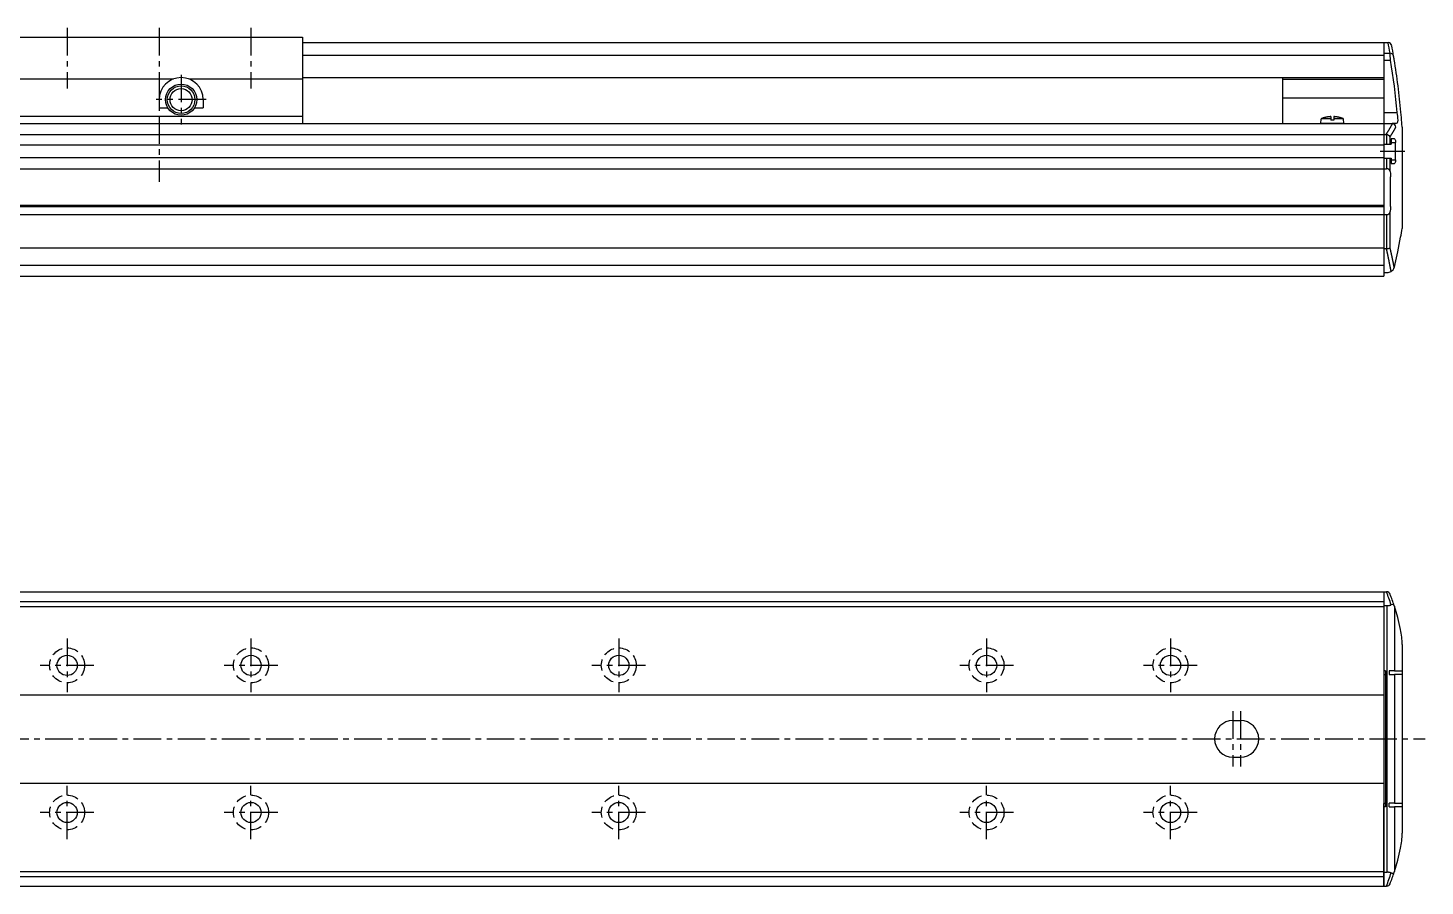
# Model space of a CAD drawing. Extents: x -693 to 50, y 35 to 506.
# Drawn here: x -333.1 to 46.8, y 69.3 to 302.6 of the extents above; entities that cross this region are included whole.
import ezdxf

# ---------------------------------------------------------------- set-up
doc = ezdxf.new("R2010")
doc.units = 0
doc.linetypes.add('CENTER', pattern=[12, 7.5, -1.5, 1.5, -1.5])
doc.linetypes.add('DASHED', pattern=[4.5, 3, -1.5])
doc.layers.get('0').update_dxf_attribs({"linetype": 'CONTINUOUS'})
doc.layers.add('CENTER', color=1, linetype='CENTER')

msp = doc.modelspace()

# ---------------------------------------------------------------- linework, layer by layer
at = {"color": 7, "linetype": 'CONTINUOUS'}
for p, q in [((-336.42, 300.09), (-258.42, 300.09)), ((-258.42, 300.09), (-258.42, 276.59)), ((-258.42, 298.59), (35.58, 298.59)), ((35.58, 298.59), (35.58, 236.09)), ((35.58, 298.59), (35.58, 289.09)), ((35.58, 298.59), (36.76, 298.59)), ((35.58, 298.59), (35.58, 289.09)), ((36.77, 298.59), (36.76, 298.59)), ((-258.42, 295.23), (35.58, 295.23)), ((35.58, 295.7), (37.27, 295.7)), ((35.58, 293.82), (37.43, 293.82)), ((-336.42, 288.72), (-293.5, 288.72)), ((-289.35, 288.72), (-258.42, 288.72)), ((-258.42, 289.09), (35.58, 289.09)), ((8.08, 289.09), (8.08, 276.59)), ((8.08, 288.62), (35.58, 288.62)), ((-297.42, 283.09), (-297.42, 280.84)), ((-285.42, 283.09), (-285.42, 280.84)), ((8.08, 283.63), (35.58, 283.63)), ((-336.42, 278.59), (-258.42, 278.59)), ((-297.42, 280.84), (-295.03, 280.84)), ((-287.82, 280.84), (-285.42, 280.84)), ((18.43, 276.59), (18.54, 277.89)), ((21.18, 277.89), (18.54, 277.89)), ((21.18, 278.48), (21.18, 277.49)), ((21.98, 277.49), (21.18, 277.49)), ((21.98, 278.48), (21.98, 277.49)), ((24.61, 277.89), (21.98, 277.89)), ((24.73, 276.59), (24.61, 277.89)), ((35.58, 279.59), (39.25, 279.59)), ((-504.42, 276.59), (35.58, 276.59)), ((-504.42, 273.59), (35.58, 273.59)), ((24.73, 276.59), (18.43, 276.59)), ((35.58, 276.59), (37.82, 276.59)), ((35.58, 276.59), (35.58, 235.09)), ((35.58, 273.59), (36.16, 273.59)), ((36.16, 273.59), (36.36, 273.57)), ((36.36, 273.57), (36.36, 270.99)), ((38.97, 276.59), (37.82, 276.59)), ((37.82, 276.59), (37.97, 276.58)), ((39.18, 276.68), (38.97, 276.59)), ((40.48, 276.91), (40.48, 276.89)), ((40.58, 275.59), (40.58, 248.09)), ((-504.42, 270.84), (35.58, 270.84)), ((35.58, 270.99), (37.55, 270.99)), ((37.29, 270.99), (37.29, 273.01)), ((38.49, 272.44), (37.55, 272.44)), ((37.55, 272.44), (37.55, 270.99)), ((37.55, 271.44), (38.81, 271.44)), ((38.81, 266.74), (38.81, 271.44)), ((-504.42, 267.34), (35.58, 267.34)), ((35.58, 267.19), (37.55, 267.19)), ((36.36, 267.19), (36.36, 264.32)), ((37.29, 263.52), (37.29, 267.19)), ((37.55, 267.19), (37.55, 265.74)), ((37.55, 266.74), (38.81, 266.74)), ((-504.42, 264.32), (35.58, 264.32)), ((35.58, 264.32), (36.36, 264.32)), ((37.55, 265.74), (38.49, 265.74)), ((37.43, 254.09), (37.43, 262.09)), ((-504.42, 254.39), (35.58, 254.39)), ((-504.42, 254.09), (35.58, 254.09)), ((-504.42, 251.85), (35.58, 251.85)), ((35.58, 251.85), (36.36, 251.85)), ((36.36, 251.85), (36.36, 242.59)), ((37.29, 242.85), (37.29, 252.65)), ((-504.42, 242.85), (35.58, 242.85)), ((35.58, 242.59), (36.31, 242.59)), ((36.36, 242.59), (36.31, 242.59)), ((-504.42, 238.09), (35.58, 238.09)), ((35.58, 236.09), (36.52, 236.09)), ((38.47, 237.62), (38.43, 237.48)), ((-504.42, 235.09), (35.58, 235.09)), ((-504.42, 149.3), (35.58, 149.3)), ((35.58, 149.3), (35.58, 69.3)), ((35.58, 149.3), (35.58, 126.85)), ((35.58, 149.3), (36.31, 149.3)), ((36.31, 149.3), (36.36, 149.3)), ((-504.42, 146.7), (35.58, 146.7)), ((-504.42, 145.3), (35.58, 145.3)), ((35.58, 145.55), (36.52, 145.55)), ((36.52, 73.05), (36.52, 145.55)), ((38.43, 145.51), (38.47, 145.38)), ((38.47, 145.38), (38.47, 127.8)), ((40.58, 134.95), (40.58, 83.65)), ((36.03, 127.8), (35.58, 127.8)), ((35.58, 126.85), (36.03, 126.85)), ((36.03, 127.8), (36.03, 90.8)), ((38.47, 127.8), (37.08, 127.8)), ((37.08, 127.8), (37.08, 126.8)), ((37.08, 126.8), (38.47, 126.8)), ((38.47, 127.8), (40.41, 127.8)), ((38.47, 126.8), (38.47, 91.8)), ((40.41, 126.8), (38.47, 126.8)), ((40.41, 127.8), (40.58, 127.75)), ((40.58, 126.74), (40.41, 126.8)), ((-504.42, 121.3), (35.58, 121.3)), ((-5.42, 114.3), (-3.42, 114.3)), ((-5.42, 104.3), (-3.42, 104.3)), ((-504.42, 97.3), (35.58, 97.3)), ((36.03, 91.76), (35.58, 91.75)), ((35.58, 69.3), (35.58, 91.75)), ((38.47, 91.8), (37.08, 91.8)), ((37.08, 90.8), (37.08, 91.8)), ((38.47, 91.8), (40.41, 91.8)), ((40.41, 91.8), (40.58, 91.86)), ((36.03, 90.8), (35.58, 90.8)), ((37.08, 90.8), (38.47, 90.8)), ((38.47, 90.8), (38.47, 73.22)), ((40.41, 90.8), (38.47, 90.8)), ((40.58, 90.86), (40.41, 90.8)), ((-504.42, 73.3), (35.58, 73.3)), ((35.58, 73.05), (36.52, 73.05)), ((38.47, 73.22), (38.43, 73.09)), ((-504.42, 71.9), (35.58, 71.9)), ((-504.42, 69.3), (35.58, 69.3)), ((35.58, 69.3), (36.31, 69.3)), ((36.36, 69.3), (36.31, 69.3))]:
    msp.add_line(p, q, dxfattribs=at)
for points in [[(37.43, 293.82), (37.39, 294.24), (37.34, 294.87), (37.3, 295.37), (37.27, 295.7)], [(39.18, 276.68), (39.39, 277.07), (39.48, 277.54)], [(38.49, 272.44), (38.5, 272.44), (38.61, 272.37), (38.7, 272.2), (38.76, 271.96), (38.8, 271.66), (38.81, 271.44)], [(38.81, 266.74), (38.81, 266.64), (38.78, 266.32), (38.72, 266.03), (38.63, 265.83), (38.52, 265.74), (38.49, 265.74)], [(37.29, 263.52), (37.37, 263.03), (37.43, 262.09)], [(37.43, 254.09), (37.41, 253.54), (37.29, 252.65)], [(38.47, 237.62), (39.38, 241.71), (40.16, 245.67)], [(38.43, 145.51), (38.38, 145.61), (38.23, 145.74), (37.98, 145.8), (37.58, 145.73)], [(40.16, 139.03), (39.38, 142.3), (38.47, 145.38)], [(38.47, 73.22), (39.38, 76.31), (40.16, 79.58)], [(37.58, 72.88), (37.79, 72.82), (38.1, 72.82), (38.32, 72.92), (38.43, 73.09)]]:
    msp.add_lwpolyline(points, dxfattribs=at)
for points in [[(21.18, 278.48, 0), (21.16, 278.48, 0), (21.13, 278.48, 0), (21.11, 278.47, 0), (21.09, 278.47, 0), (21.07, 278.47, 0), (21.05, 278.47, 0), (21.03, 278.47, 0), (21.01, 278.47, 0), (20.99, 278.46, 0), (20.97, 278.46, 0), (20.94, 278.46, 0), (20.92, 278.46, 0), (20.9, 278.46, 0), (20.88, 278.46, 0), (20.86, 278.45, 0), (20.84, 278.45, 0), (20.82, 278.45, 0), (20.8, 278.45, 0), (20.78, 278.45, 0), (20.75, 278.44, 0), (20.73, 278.44, 0), (20.71, 278.44, 0), (20.69, 278.44, 0), (20.67, 278.44, 0), (20.65, 278.43, 0), (20.63, 278.43, 0), (20.61, 278.43, 0), (20.59, 278.43, 0), (20.56, 278.42, 0), (20.54, 278.42, 0), (20.52, 278.42, 0), (20.5, 278.41, 0), (20.48, 278.41, 0), (20.46, 278.41, 0), (20.44, 278.4, 0), (20.42, 278.4, 0), (20.4, 278.4, 0), (20.38, 278.4, 0), (20.35, 278.39, 0), (20.33, 278.39, 0), (20.31, 278.39, 0), (20.29, 278.38, 0), (20.27, 278.38, 0), (20.25, 278.38, 0), (20.23, 278.37, 0), (20.21, 278.37, 0), (20.19, 278.37, 0), (20.17, 278.36, 0), (20.15, 278.36, 0), (20.12, 278.35, 0), (20.1, 278.35, 0), (20.08, 278.35, 0), (20.06, 278.34, 0), (20.04, 278.34, 0), (20.02, 278.33, 0), (20, 278.33, 0), (19.98, 278.32, 0), (19.96, 278.32, 0), (19.94, 278.32, 0), (19.92, 278.31, 0), (19.9, 278.31, 0), (19.88, 278.3, 0), (19.85, 278.3, 0), (19.83, 278.29, 0), (19.81, 278.29, 0), (19.79, 278.29, 0), (19.77, 278.28, 0), (19.75, 278.27, 0), (19.73, 278.27, 0), (19.71, 278.26, 0), (19.69, 278.26, 0), (19.67, 278.25, 0), (19.65, 278.25, 0), (19.63, 278.25, 0), (19.61, 278.24, 0), (19.59, 278.24, 0), (19.57, 278.23, 0), (19.55, 278.22, 0), (19.52, 278.22, 0), (19.5, 278.21, 0), (19.48, 278.21, 0), (19.46, 278.2, 0), (19.44, 278.2, 0), (19.42, 278.19, 0), (19.4, 278.19, 0), (19.38, 278.18, 0), (19.36, 278.17, 0), (19.34, 278.17, 0), (19.32, 278.16, 0), (19.3, 278.15, 0), (19.28, 278.15, 0), (19.26, 278.14, 0), (19.24, 278.14, 0), (19.22, 278.13, 0), (19.2, 278.12, 0), (19.18, 278.12, 0), (19.16, 278.11, 0), (19.14, 278.11, 0), (19.12, 278.1, 0), (19.1, 278.09, 0), (19.08, 278.09, 0), (19.06, 278.08, 0), (19.04, 278.07, 0), (19.02, 278.06, 0), (19, 278.06, 0), (18.98, 278.05, 0), (18.96, 278.05, 0), (18.94, 278.04, 0), (18.92, 278.03, 0), (18.9, 278.02, 0), (18.88, 278.02, 0), (18.86, 278.01, 0), (18.84, 278, 0), (18.82, 278, 0), (18.8, 277.99, 0), (18.78, 277.98, 0), (18.76, 277.97, 0), (18.74, 277.96, 0), (18.72, 277.96, 0), (18.7, 277.95, 0), (18.68, 277.94, 0), (18.66, 277.93, 0), (18.64, 277.93, 0), (18.62, 277.92, 0), (18.6, 277.91, 0), (18.58, 277.9, 0), (18.56, 277.89, 0), (18.54, 277.89, 0)], [(24.61, 277.89, 0), (24.59, 277.89, 0), (24.57, 277.9, 0), (24.55, 277.91, 0), (24.53, 277.92, 0), (24.51, 277.93, 0), (24.5, 277.93, 0), (24.48, 277.94, 0), (24.46, 277.95, 0), (24.44, 277.96, 0), (24.42, 277.96, 0), (24.4, 277.97, 0), (24.38, 277.98, 0), (24.36, 277.99, 0), (24.34, 278, 0), (24.32, 278, 0), (24.3, 278.01, 0), (24.28, 278.02, 0), (24.26, 278.02, 0), (24.24, 278.03, 0), (24.22, 278.04, 0), (24.2, 278.05, 0), (24.18, 278.05, 0), (24.16, 278.06, 0), (24.14, 278.06, 0), (24.12, 278.07, 0), (24.1, 278.08, 0), (24.08, 278.09, 0), (24.06, 278.09, 0), (24.04, 278.1, 0), (24.02, 278.11, 0), (24, 278.11, 0), (23.98, 278.12, 0), (23.96, 278.12, 0), (23.93, 278.13, 0), (23.91, 278.14, 0), (23.89, 278.14, 0), (23.87, 278.15, 0), (23.85, 278.15, 0), (23.83, 278.16, 0), (23.81, 278.17, 0), (23.79, 278.17, 0), (23.77, 278.18, 0), (23.75, 278.19, 0), (23.73, 278.19, 0), (23.71, 278.2, 0), (23.69, 278.2, 0), (23.67, 278.21, 0), (23.65, 278.21, 0), (23.63, 278.22, 0), (23.61, 278.22, 0), (23.59, 278.23, 0), (23.57, 278.24, 0), (23.55, 278.24, 0), (23.53, 278.25, 0), (23.51, 278.25, 0), (23.49, 278.25, 0), (23.46, 278.26, 0), (23.44, 278.26, 0), (23.42, 278.27, 0), (23.4, 278.27, 0), (23.38, 278.28, 0), (23.36, 278.29, 0), (23.34, 278.29, 0), (23.32, 278.29, 0), (23.3, 278.3, 0), (23.28, 278.3, 0), (23.26, 278.31, 0), (23.24, 278.31, 0), (23.22, 278.32, 0), (23.2, 278.32, 0), (23.18, 278.32, 0), (23.15, 278.33, 0), (23.13, 278.33, 0), (23.11, 278.34, 0), (23.09, 278.34, 0), (23.07, 278.35, 0), (23.05, 278.35, 0), (23.03, 278.35, 0), (23.01, 278.36, 0), (22.99, 278.36, 0), (22.97, 278.37, 0), (22.95, 278.37, 0), (22.92, 278.37, 0), (22.9, 278.38, 0), (22.88, 278.38, 0), (22.86, 278.38, 0), (22.84, 278.39, 0), (22.82, 278.39, 0), (22.8, 278.39, 0), (22.78, 278.4, 0), (22.76, 278.4, 0), (22.74, 278.4, 0), (22.72, 278.4, 0), (22.69, 278.41, 0), (22.67, 278.41, 0), (22.65, 278.41, 0), (22.63, 278.42, 0), (22.61, 278.42, 0), (22.59, 278.42, 0), (22.57, 278.43, 0), (22.55, 278.43, 0), (22.53, 278.43, 0), (22.51, 278.43, 0), (22.48, 278.44, 0), (22.46, 278.44, 0), (22.44, 278.44, 0), (22.42, 278.44, 0), (22.4, 278.44, 0), (22.38, 278.45, 0), (22.36, 278.45, 0), (22.34, 278.45, 0), (22.32, 278.45, 0), (22.29, 278.45, 0), (22.27, 278.46, 0), (22.25, 278.46, 0), (22.23, 278.46, 0), (22.21, 278.46, 0), (22.19, 278.46, 0), (22.17, 278.46, 0), (22.15, 278.47, 0), (22.13, 278.47, 0), (22.1, 278.47, 0), (22.08, 278.47, 0), (22.06, 278.47, 0), (22.04, 278.47, 0), (22.02, 278.48, 0), (22, 278.48, 0), (21.98, 278.48, 0)], [(36.16, 273.59, 0), (36.18, 273.61, 0), (36.19, 273.63, 0), (36.21, 273.66, 0), (36.23, 273.68, 0), (36.24, 273.7, 0), (36.26, 273.73, 0), (36.27, 273.75, 0), (36.29, 273.77, 0), (36.3, 273.79, 0), (36.32, 273.82, 0), (36.34, 273.84, 0), (36.35, 273.86, 0), (36.37, 273.89, 0), (36.38, 273.91, 0), (36.4, 273.93, 0), (36.41, 273.95, 0), (36.43, 273.98, 0), (36.44, 274, 0), (36.46, 274.02, 0), (36.47, 274.05, 0), (36.49, 274.07, 0), (36.51, 274.09, 0), (36.52, 274.12, 0), (36.54, 274.14, 0), (36.55, 274.16, 0), (36.57, 274.19, 0), (36.58, 274.21, 0), (36.6, 274.23, 0), (36.61, 274.26, 0), (36.63, 274.28, 0), (36.64, 274.3, 0), (36.66, 274.32, 0), (36.67, 274.35, 0), (36.69, 274.37, 0), (36.7, 274.39, 0), (36.72, 274.42, 0), (36.73, 274.44, 0), (36.75, 274.46, 0), (36.76, 274.49, 0), (36.78, 274.51, 0), (36.79, 274.53, 0), (36.81, 274.56, 0), (36.82, 274.58, 0), (36.84, 274.6, 0), (36.85, 274.63, 0), (36.87, 274.65, 0), (36.88, 274.67, 0), (36.9, 274.7, 0), (36.91, 274.72, 0), (36.92, 274.74, 0), (36.94, 274.77, 0), (36.95, 274.79, 0), (36.97, 274.81, 0), (36.98, 274.84, 0), (37, 274.86, 0), (37.01, 274.88, 0), (37.03, 274.91, 0), (37.04, 274.93, 0), (37.05, 274.95, 0), (37.07, 274.98, 0), (37.08, 275, 0), (37.1, 275.02, 0), (37.11, 275.05, 0), (37.12, 275.07, 0), (37.14, 275.09, 0), (37.15, 275.12, 0), (37.17, 275.14, 0), (37.18, 275.16, 0), (37.19, 275.19, 0), (37.21, 275.21, 0), (37.22, 275.23, 0), (37.24, 275.26, 0), (37.25, 275.28, 0), (37.26, 275.3, 0), (37.28, 275.33, 0), (37.29, 275.35, 0), (37.31, 275.37, 0), (37.32, 275.4, 0), (37.33, 275.42, 0), (37.35, 275.44, 0), (37.36, 275.47, 0), (37.37, 275.49, 0), (37.39, 275.51, 0), (37.4, 275.54, 0), (37.41, 275.56, 0), (37.43, 275.58, 0), (37.44, 275.61, 0), (37.46, 275.63, 0), (37.47, 275.65, 0), (37.48, 275.68, 0), (37.5, 275.7, 0), (37.51, 275.73, 0), (37.52, 275.75, 0), (37.53, 275.77, 0), (37.55, 275.8, 0), (37.56, 275.82, 0), (37.57, 275.84, 0), (37.59, 275.87, 0), (37.6, 275.89, 0), (37.61, 275.91, 0), (37.63, 275.94, 0), (37.64, 275.96, 0), (37.65, 275.99, 0), (37.66, 276.01, 0), (37.68, 276.03, 0), (37.69, 276.06, 0), (37.7, 276.08, 0), (37.72, 276.1, 0), (37.73, 276.13, 0), (37.74, 276.15, 0), (37.76, 276.17, 0), (37.77, 276.2, 0), (37.78, 276.22, 0), (37.79, 276.25, 0), (37.81, 276.27, 0), (37.82, 276.29, 0), (37.83, 276.32, 0), (37.84, 276.34, 0), (37.86, 276.36, 0), (37.87, 276.39, 0), (37.88, 276.41, 0), (37.89, 276.43, 0), (37.91, 276.46, 0), (37.92, 276.48, 0), (37.93, 276.5, 0), (37.94, 276.53, 0), (37.96, 276.55, 0), (37.97, 276.58, 0)], [(37.29, 273.01, 0), (37.3, 273.03, 0), (37.32, 273.05, 0), (37.33, 273.07, 0), (37.34, 273.09, 0), (37.36, 273.11, 0), (37.37, 273.13, 0), (37.39, 273.15, 0), (37.4, 273.17, 0), (37.41, 273.19, 0), (37.43, 273.21, 0), (37.44, 273.23, 0), (37.45, 273.25, 0), (37.47, 273.27, 0), (37.48, 273.29, 0), (37.49, 273.31, 0), (37.51, 273.33, 0), (37.52, 273.35, 0), (37.53, 273.37, 0), (37.55, 273.39, 0), (37.56, 273.41, 0), (37.57, 273.43, 0), (37.59, 273.45, 0), (37.6, 273.47, 0), (37.61, 273.49, 0), (37.63, 273.51, 0), (37.64, 273.53, 0), (37.65, 273.55, 0), (37.66, 273.57, 0), (37.68, 273.59, 0), (37.69, 273.61, 0), (37.7, 273.63, 0), (37.72, 273.65, 0), (37.73, 273.67, 0), (37.74, 273.69, 0), (37.76, 273.71, 0), (37.77, 273.73, 0), (37.78, 273.75, 0), (37.79, 273.77, 0), (37.81, 273.79, 0), (37.82, 273.81, 0), (37.83, 273.83, 0), (37.85, 273.85, 0), (37.86, 273.87, 0), (37.87, 273.89, 0), (37.88, 273.91, 0), (37.9, 273.93, 0), (37.91, 273.95, 0), (37.92, 273.97, 0), (37.93, 273.99, 0), (37.95, 274.01, 0), (37.96, 274.03, 0), (37.97, 274.05, 0), (37.99, 274.07, 0), (38, 274.09, 0), (38.01, 274.11, 0), (38.02, 274.13, 0), (38.03, 274.15, 0), (38.05, 274.17, 0), (38.06, 274.19, 0), (38.07, 274.21, 0), (38.08, 274.23, 0), (38.1, 274.25, 0), (38.11, 274.27, 0), (38.12, 274.29, 0), (38.13, 274.31, 0), (38.15, 274.33, 0), (38.16, 274.35, 0), (38.17, 274.37, 0), (38.18, 274.39, 0), (38.19, 274.41, 0), (38.21, 274.43, 0), (38.22, 274.45, 0), (38.23, 274.47, 0), (38.24, 274.49, 0), (38.26, 274.51, 0), (38.27, 274.53, 0), (38.28, 274.55, 0), (38.29, 274.57, 0), (38.3, 274.59, 0), (38.31, 274.61, 0), (38.33, 274.63, 0), (38.34, 274.65, 0), (38.35, 274.67, 0), (38.36, 274.69, 0), (38.37, 274.71, 0), (38.38, 274.73, 0), (38.4, 274.75, 0), (38.41, 274.77, 0), (38.42, 274.79, 0), (38.43, 274.81, 0), (38.44, 274.83, 0), (38.46, 274.86, 0), (38.47, 274.88, 0), (38.48, 274.89, 0), (38.49, 274.92, 0), (38.5, 274.94, 0), (38.51, 274.96, 0), (38.53, 274.98, 0), (38.54, 275, 0), (38.55, 275.02, 0), (38.56, 275.04, 0), (38.57, 275.06, 0), (38.58, 275.08, 0), (38.59, 275.1, 0), (38.6, 275.12, 0), (38.62, 275.14, 0), (38.63, 275.16, 0), (38.64, 275.18, 0), (38.65, 275.2, 0), (38.66, 275.22, 0), (38.67, 275.24, 0), (38.68, 275.26, 0), (38.7, 275.28, 0), (38.71, 275.3, 0), (38.72, 275.32, 0), (38.73, 275.34, 0), (38.74, 275.36, 0), (38.75, 275.38, 0), (38.76, 275.4, 0), (38.77, 275.42, 0), (38.78, 275.44, 0), (38.79, 275.46, 0), (38.81, 275.49, 0), (38.82, 275.5, 0), (38.83, 275.53, 0), (38.84, 275.55, 0), (38.85, 275.57, 0), (38.86, 275.59, 0)], [(37.59, 236.39, 0), (37.58, 236.44, 0), (37.57, 236.49, 0), (37.56, 236.54, 0), (37.55, 236.59, 0), (37.54, 236.64, 0), (37.53, 236.69, 0), (37.52, 236.74, 0), (37.51, 236.78, 0), (37.5, 236.83, 0), (37.49, 236.88, 0), (37.48, 236.93, 0), (37.48, 236.98, 0), (37.47, 237.03, 0), (37.46, 237.08, 0), (37.45, 237.13, 0), (37.44, 237.18, 0), (37.43, 237.22, 0), (37.42, 237.27, 0), (37.41, 237.32, 0), (37.4, 237.37, 0), (37.39, 237.42, 0), (37.38, 237.47, 0), (37.37, 237.52, 0), (37.36, 237.56, 0), (37.35, 237.61, 0), (37.34, 237.66, 0), (37.33, 237.71, 0), (37.32, 237.76, 0), (37.31, 237.81, 0), (37.31, 237.86, 0), (37.3, 237.91, 0), (37.29, 237.96, 0), (37.28, 238, 0), (37.27, 238.05, 0), (37.26, 238.1, 0), (37.25, 238.15, 0), (37.24, 238.2, 0), (37.23, 238.25, 0), (37.22, 238.29, 0), (37.21, 238.34, 0), (37.2, 238.39, 0), (37.19, 238.44, 0), (37.18, 238.49, 0), (37.17, 238.54, 0), (37.16, 238.59, 0), (37.15, 238.64, 0), (37.14, 238.68, 0), (37.13, 238.73, 0), (37.12, 238.78, 0), (37.11, 238.83, 0), (37.1, 238.88, 0), (37.09, 238.93, 0), (37.08, 238.97, 0), (37.07, 239.02, 0), (37.06, 239.07, 0), (37.05, 239.12, 0), (37.04, 239.17, 0), (37.03, 239.22, 0), (37.02, 239.27, 0), (37.01, 239.31, 0), (37, 239.36, 0), (36.99, 239.41, 0), (36.98, 239.46, 0), (36.97, 239.51, 0), (36.96, 239.56, 0), (36.95, 239.6, 0), (36.94, 239.65, 0), (36.93, 239.7, 0), (36.92, 239.75, 0), (36.91, 239.8, 0), (36.9, 239.85, 0), (36.89, 239.9, 0), (36.88, 239.94, 0), (36.87, 239.99, 0), (36.86, 240.04, 0), (36.85, 240.09, 0), (36.84, 240.14, 0), (36.83, 240.19, 0), (36.82, 240.23, 0), (36.81, 240.28, 0), (36.8, 240.33, 0), (36.79, 240.38, 0), (36.78, 240.43, 0), (36.77, 240.47, 0), (36.76, 240.52, 0), (36.75, 240.57, 0), (36.74, 240.62, 0), (36.73, 240.67, 0), (36.72, 240.72, 0), (36.71, 240.76, 0), (36.7, 240.81, 0), (36.69, 240.86, 0), (36.68, 240.91, 0), (36.67, 240.96, 0), (36.66, 241, 0), (36.65, 241.05, 0), (36.64, 241.1, 0), (36.63, 241.15, 0), (36.62, 241.2, 0), (36.61, 241.24, 0), (36.59, 241.29, 0), (36.59, 241.34, 0), (36.57, 241.39, 0), (36.56, 241.44, 0), (36.55, 241.49, 0), (36.54, 241.53, 0), (36.53, 241.58, 0), (36.52, 241.63, 0), (36.51, 241.68, 0), (36.5, 241.72, 0), (36.49, 241.77, 0), (36.48, 241.82, 0), (36.47, 241.87, 0), (36.46, 241.92, 0), (36.45, 241.97, 0), (36.44, 242.01, 0), (36.43, 242.06, 0), (36.41, 242.11, 0), (36.4, 242.16, 0), (36.39, 242.2, 0), (36.38, 242.25, 0), (36.37, 242.3, 0), (36.36, 242.35, 0), (36.35, 242.4, 0), (36.34, 242.44, 0), (36.33, 242.49, 0), (36.32, 242.54, 0), (36.31, 242.59, 0)], [(38.43, 237.48, 0), (38.42, 237.52, 0), (38.41, 237.56, 0), (38.4, 237.6, 0), (38.39, 237.65, 0), (38.38, 237.69, 0), (38.38, 237.73, 0), (38.37, 237.77, 0), (38.36, 237.82, 0), (38.35, 237.86, 0), (38.34, 237.9, 0), (38.34, 237.94, 0), (38.33, 237.99, 0), (38.32, 238.03, 0), (38.31, 238.07, 0), (38.3, 238.11, 0), (38.29, 238.16, 0), (38.28, 238.2, 0), (38.28, 238.24, 0), (38.27, 238.28, 0), (38.26, 238.32, 0), (38.25, 238.37, 0), (38.24, 238.41, 0), (38.23, 238.45, 0), (38.23, 238.49, 0), (38.22, 238.54, 0), (38.21, 238.58, 0), (38.2, 238.62, 0), (38.19, 238.66, 0), (38.18, 238.71, 0), (38.18, 238.75, 0), (38.17, 238.79, 0), (38.16, 238.83, 0), (38.15, 238.87, 0), (38.14, 238.92, 0), (38.13, 238.96, 0), (38.12, 239, 0), (38.12, 239.04, 0), (38.11, 239.09, 0), (38.1, 239.13, 0), (38.09, 239.17, 0), (38.08, 239.21, 0), (38.07, 239.25, 0), (38.06, 239.3, 0), (38.06, 239.34, 0), (38.05, 239.38, 0), (38.04, 239.42, 0), (38.03, 239.46, 0), (38.02, 239.51, 0), (38.01, 239.55, 0), (38, 239.59, 0), (37.99, 239.63, 0), (37.99, 239.68, 0), (37.98, 239.72, 0), (37.97, 239.76, 0), (37.96, 239.8, 0), (37.95, 239.84, 0), (37.94, 239.88, 0), (37.93, 239.93, 0), (37.92, 239.97, 0), (37.91, 240.01, 0), (37.91, 240.05, 0), (37.9, 240.1, 0), (37.89, 240.14, 0), (37.88, 240.18, 0), (37.87, 240.22, 0), (37.86, 240.26, 0), (37.85, 240.31, 0), (37.84, 240.35, 0), (37.84, 240.39, 0), (37.83, 240.43, 0), (37.82, 240.47, 0), (37.81, 240.52, 0), (37.8, 240.56, 0), (37.79, 240.6, 0), (37.78, 240.64, 0), (37.77, 240.68, 0), (37.76, 240.72, 0), (37.76, 240.77, 0), (37.75, 240.81, 0), (37.74, 240.85, 0), (37.73, 240.89, 0), (37.72, 240.94, 0), (37.71, 240.98, 0), (37.7, 241.02, 0), (37.69, 241.06, 0), (37.68, 241.1, 0), (37.67, 241.14, 0), (37.66, 241.19, 0), (37.66, 241.23, 0), (37.65, 241.27, 0), (37.64, 241.31, 0), (37.63, 241.35, 0), (37.62, 241.4, 0), (37.61, 241.44, 0), (37.6, 241.48, 0), (37.59, 241.52, 0), (37.58, 241.56, 0), (37.57, 241.6, 0), (37.56, 241.65, 0), (37.55, 241.69, 0), (37.54, 241.73, 0), (37.53, 241.77, 0), (37.53, 241.81, 0), (37.52, 241.85, 0), (37.51, 241.9, 0), (37.5, 241.94, 0), (37.49, 241.98, 0), (37.48, 242.02, 0), (37.47, 242.06, 0), (37.46, 242.1, 0), (37.45, 242.15, 0), (37.44, 242.19, 0), (37.43, 242.23, 0), (37.42, 242.27, 0), (37.41, 242.31, 0), (37.4, 242.35, 0), (37.4, 242.4, 0), (37.38, 242.44, 0), (37.38, 242.48, 0), (37.37, 242.52, 0), (37.36, 242.56, 0), (37.35, 242.6, 0), (37.34, 242.65, 0), (37.33, 242.69, 0), (37.32, 242.73, 0), (37.31, 242.77, 0), (37.3, 242.81, 0), (37.29, 242.85, 0)], [(36.52, 145.55, 0), (36.53, 145.55, 0), (36.54, 145.55, 0), (36.55, 145.55, 0), (36.56, 145.55, 0), (36.56, 145.55, 0), (36.57, 145.55, 0), (36.58, 145.55, 0), (36.59, 145.55, 0), (36.6, 145.55, 0), (36.61, 145.55, 0), (36.62, 145.55, 0), (36.63, 145.55, 0), (36.63, 145.55, 0), (36.64, 145.55, 0), (36.65, 145.55, 0), (36.66, 145.55, 0), (36.67, 145.55, 0), (36.68, 145.55, 0), (36.69, 145.55, 0), (36.7, 145.55, 0), (36.7, 145.55, 0), (36.71, 145.55, 0), (36.72, 145.55, 0), (36.73, 145.56, 0), (36.74, 145.56, 0), (36.75, 145.56, 0), (36.76, 145.56, 0), (36.76, 145.56, 0), (36.77, 145.56, 0), (36.78, 145.56, 0), (36.79, 145.56, 0), (36.8, 145.56, 0), (36.81, 145.56, 0), (36.82, 145.56, 0), (36.83, 145.56, 0), (36.84, 145.56, 0), (36.84, 145.56, 0), (36.85, 145.56, 0), (36.86, 145.56, 0), (36.87, 145.57, 0), (36.88, 145.57, 0), (36.89, 145.57, 0), (36.9, 145.57, 0), (36.9, 145.57, 0), (36.91, 145.57, 0), (36.92, 145.57, 0), (36.93, 145.57, 0), (36.94, 145.57, 0), (36.95, 145.57, 0), (36.96, 145.58, 0), (36.96, 145.58, 0), (36.97, 145.58, 0), (36.98, 145.58, 0), (36.99, 145.58, 0), (37, 145.58, 0), (37.01, 145.58, 0), (37.01, 145.58, 0), (37.02, 145.59, 0), (37.03, 145.59, 0), (37.04, 145.59, 0), (37.05, 145.59, 0), (37.06, 145.59, 0), (37.07, 145.59, 0), (37.07, 145.59, 0), (37.08, 145.59, 0), (37.09, 145.6, 0), (37.1, 145.6, 0), (37.11, 145.6, 0), (37.12, 145.6, 0), (37.12, 145.6, 0), (37.13, 145.6, 0), (37.14, 145.6, 0), (37.15, 145.61, 0), (37.16, 145.61, 0), (37.17, 145.61, 0), (37.17, 145.61, 0), (37.18, 145.61, 0), (37.19, 145.62, 0), (37.2, 145.62, 0), (37.21, 145.62, 0), (37.22, 145.62, 0), (37.22, 145.62, 0), (37.23, 145.62, 0), (37.24, 145.63, 0), (37.25, 145.63, 0), (37.26, 145.63, 0), (37.27, 145.63, 0), (37.27, 145.63, 0), (37.28, 145.63, 0), (37.29, 145.64, 0), (37.3, 145.64, 0), (37.31, 145.64, 0), (37.31, 145.64, 0), (37.32, 145.65, 0), (37.33, 145.65, 0), (37.34, 145.65, 0), (37.34, 145.65, 0), (37.35, 145.65, 0), (37.36, 145.66, 0), (37.37, 145.66, 0), (37.38, 145.66, 0), (37.38, 145.66, 0), (37.39, 145.66, 0), (37.4, 145.67, 0), (37.41, 145.67, 0), (37.42, 145.67, 0), (37.42, 145.67, 0), (37.43, 145.68, 0), (37.44, 145.68, 0), (37.45, 145.68, 0), (37.46, 145.68, 0), (37.46, 145.69, 0), (37.47, 145.69, 0), (37.48, 145.69, 0), (37.49, 145.69, 0), (37.49, 145.69, 0), (37.5, 145.7, 0), (37.51, 145.7, 0), (37.52, 145.7, 0), (37.53, 145.7, 0), (37.53, 145.71, 0), (37.54, 145.71, 0), (37.55, 145.71, 0), (37.56, 145.72, 0), (37.56, 145.72, 0), (37.57, 145.72, 0), (37.58, 145.72, 0), (37.59, 145.72, 0)], [(37.59, 72.88, 0), (37.58, 72.88, 0), (37.57, 72.88, 0), (37.56, 72.88, 0), (37.56, 72.89, 0), (37.55, 72.89, 0), (37.54, 72.89, 0), (37.53, 72.9, 0), (37.53, 72.9, 0), (37.52, 72.9, 0), (37.51, 72.9, 0), (37.5, 72.91, 0), (37.49, 72.91, 0), (37.49, 72.91, 0), (37.48, 72.91, 0), (37.47, 72.91, 0), (37.46, 72.92, 0), (37.46, 72.92, 0), (37.45, 72.92, 0), (37.44, 72.92, 0), (37.43, 72.93, 0), (37.42, 72.93, 0), (37.42, 72.93, 0), (37.41, 72.93, 0), (37.4, 72.94, 0), (37.39, 72.94, 0), (37.38, 72.94, 0), (37.38, 72.94, 0), (37.37, 72.94, 0), (37.36, 72.95, 0), (37.35, 72.95, 0), (37.34, 72.95, 0), (37.34, 72.95, 0), (37.33, 72.95, 0), (37.32, 72.96, 0), (37.31, 72.96, 0), (37.31, 72.96, 0), (37.3, 72.96, 0), (37.29, 72.97, 0), (37.28, 72.97, 0), (37.27, 72.97, 0), (37.27, 72.97, 0), (37.26, 72.97, 0), (37.25, 72.97, 0), (37.24, 72.98, 0), (37.23, 72.98, 0), (37.22, 72.98, 0), (37.22, 72.98, 0), (37.21, 72.98, 0), (37.2, 72.99, 0), (37.19, 72.99, 0), (37.18, 72.99, 0), (37.17, 72.99, 0), (37.17, 72.99, 0), (37.16, 72.99, 0), (37.15, 73, 0), (37.14, 73, 0), (37.13, 73, 0), (37.12, 73, 0), (37.12, 73, 0), (37.11, 73, 0), (37.1, 73, 0), (37.09, 73.01, 0), (37.08, 73.01, 0), (37.07, 73.01, 0), (37.07, 73.01, 0), (37.06, 73.01, 0), (37.05, 73.01, 0), (37.04, 73.01, 0), (37.03, 73.02, 0), (37.02, 73.02, 0), (37.01, 73.02, 0), (37.01, 73.02, 0), (37, 73.02, 0), (36.99, 73.02, 0), (36.98, 73.02, 0), (36.97, 73.02, 0), (36.96, 73.03, 0), (36.96, 73.03, 0), (36.95, 73.03, 0), (36.94, 73.03, 0), (36.93, 73.03, 0), (36.92, 73.03, 0), (36.91, 73.03, 0), (36.9, 73.03, 0), (36.9, 73.03, 0), (36.89, 73.03, 0), (36.88, 73.04, 0), (36.87, 73.04, 0), (36.86, 73.04, 0), (36.85, 73.04, 0), (36.84, 73.04, 0), (36.84, 73.04, 0), (36.83, 73.04, 0), (36.82, 73.04, 0), (36.81, 73.04, 0), (36.8, 73.04, 0), (36.79, 73.04, 0), (36.78, 73.04, 0), (36.77, 73.04, 0), (36.76, 73.05, 0), (36.76, 73.05, 0), (36.75, 73.05, 0), (36.74, 73.05, 0), (36.73, 73.05, 0), (36.72, 73.05, 0), (36.71, 73.05, 0), (36.7, 73.05, 0), (36.7, 73.05, 0), (36.69, 73.05, 0), (36.68, 73.05, 0), (36.67, 73.05, 0), (36.66, 73.05, 0), (36.65, 73.05, 0), (36.64, 73.05, 0), (36.63, 73.05, 0), (36.63, 73.05, 0), (36.62, 73.05, 0), (36.61, 73.05, 0), (36.6, 73.05, 0), (36.59, 73.05, 0), (36.58, 73.05, 0), (36.57, 73.05, 0), (36.56, 73.05, 0), (36.56, 73.05, 0), (36.55, 73.05, 0), (36.54, 73.05, 0), (36.53, 73.05, 0), (36.52, 73.05, 0)]]:
    msp.add_polyline3d(points, dxfattribs=at)
for centre, radius in [((-291.42, 283.09), 4.25), ((-291.42, 283.09), 3.75), ((-291.42, 283.09), 3), ((-322.42, 129.3), 2.75), ((-272.42, 129.3), 2.75), ((-172.42, 129.3), 2.75), ((-72.42, 129.3), 2.75), ((-22.42, 129.3), 2.75), ((-322.42, 89.3), 2.75), ((-272.42, 89.3), 2.75), ((-172.42, 89.3), 2.75), ((-72.42, 89.3), 2.75), ((-22.42, 89.3), 2.75)]:
    msp.add_circle(centre, radius, dxfattribs=at)
at = {"color": 3, "linetype": 'DASHED'}
for centre in [(-322.42, 129.3), (-272.42, 129.3), (-172.42, 129.3), (-72.42, 129.3), (-22.42, 129.3), (-322.42, 89.3), (-272.42, 89.3), (-172.42, 89.3), (-72.42, 89.3), (-22.42, 89.3)]:
    msp.add_circle(centre, 4.75, dxfattribs=at)
at = {"color": 7, "linetype": 'CONTINUOUS'}
for centre, radius, start, end in [((-158.92, 262.39), 199, 9.6347, 10.4791), ((36.77, 297.59), 1, 10.4615, 90), ((-158.92, 261.45), 200, 9.6347, 10.4615), ((37.32, 294.74), 0.959, 11.1474, 92.704), ((-158.92, 261.45), 199, 5.2282, 9.3604), ((-158.92, 261.45), 200, 9.3604, 9.6347), ((-158.92, 261.45), 200, 5.2282, 9.3604), ((-291.42, 283.09), 6, 0, 180), ((-72.77, 265.92), 112.85, 5.9119, 6.9562), ((-158.92, 261.45), 200, 4.4273, 5.2282), ((36.15, 272.16), 1.42, 36.7839, 81.5243), ((37.78, 275.51), 1.08, 4.0708, 80.082), ((-158.92, 261.45), 200, 4.0523, 4.4273), ((36.38, 263.4), 0.923, 7.4585, 90.9988), ((36.38, 252.77), 0.92, 268.8348, 352.7079), ((-107.42, 272.5), 150, 349.695, 350.6332), ((36.36, 244.37), 1.78, 270.0827, 301.7133), ((36.52, 238.09), 2, 270, 302.1468), ((36.52, 238.09), 2, 302.1468, 342.2552), ((-18.58, 127.67), 59, 17.8226, 21.5109), ((36.36, 148.3), 1, 21.3711, 90), ((-18.58, 126.8), 60, 18.1668, 21.3711), ((20.58, 134.95), 20, 0, 11.7572), ((-5.42, 109.3), 5, 90, 270), ((-3.42, 109.3), 5, 270, 90), ((20.58, 83.65), 20, 348.2428, 0), ((-18.58, 90.93), 59, 338.4891, 342.1774), ((-18.58, 91.8), 60, 338.6289, 341.8332), ((36.36, 70.3), 1, 270, 338.6289)]:
    msp.add_arc(centre, radius, start, end, dxfattribs=at)
msp.add_point((21.58, 276.59), dxfattribs=at)
msp.add_point((21.58, 276.59), dxfattribs=at)
at = {"layer": 'CENTER', "color": 1, "linetype": 'CENTER'}
for p, q in [((-322.42, 302.59), (-322.42, 286.13)), ((-297.42, 302.59), (-297.42, 260.71)), ((-272.42, 302.59), (-272.42, 286.13)), ((-291.42, 289.88), (-291.42, 276.3)), ((-284.63, 283.09), (-298.21, 283.09)), ((34.57, 269.09), (41.35, 269.09)), ((-322.42, 136.59), (-322.42, 122.01)), ((-272.42, 136.59), (-272.42, 122.01)), ((-172.42, 136.59), (-172.42, 122.01)), ((-72.42, 136.59), (-72.42, 122.01)), ((-22.42, 136.59), (-22.42, 122.01)), ((-315.13, 129.3), (-329.71, 129.3)), ((-265.13, 129.3), (-279.71, 129.3)), ((-165.13, 129.3), (-179.71, 129.3)), ((-65.13, 129.3), (-79.71, 129.3)), ((-15.13, 129.3), (-29.71, 129.3)), ((-5.42, 116.84), (-5.42, 101.76)), ((-3.42, 116.84), (-3.42, 101.76)), ((-544.34, 109.3), (46.8, 109.3)), ((-322.42, 82.01), (-322.42, 96.59)), ((-272.42, 82.01), (-272.42, 96.59)), ((-172.42, 82.01), (-172.42, 96.59)), ((-72.42, 82.01), (-72.42, 96.59)), ((-22.42, 82.01), (-22.42, 96.59)), ((-315.13, 89.3), (-329.71, 89.3)), ((-265.13, 89.3), (-279.71, 89.3)), ((-165.13, 89.3), (-179.71, 89.3)), ((-65.13, 89.3), (-79.71, 89.3)), ((-15.13, 89.3), (-29.71, 89.3))]:
    msp.add_line(p, q, dxfattribs=at)

doc.saveas('drawing.dxf')
